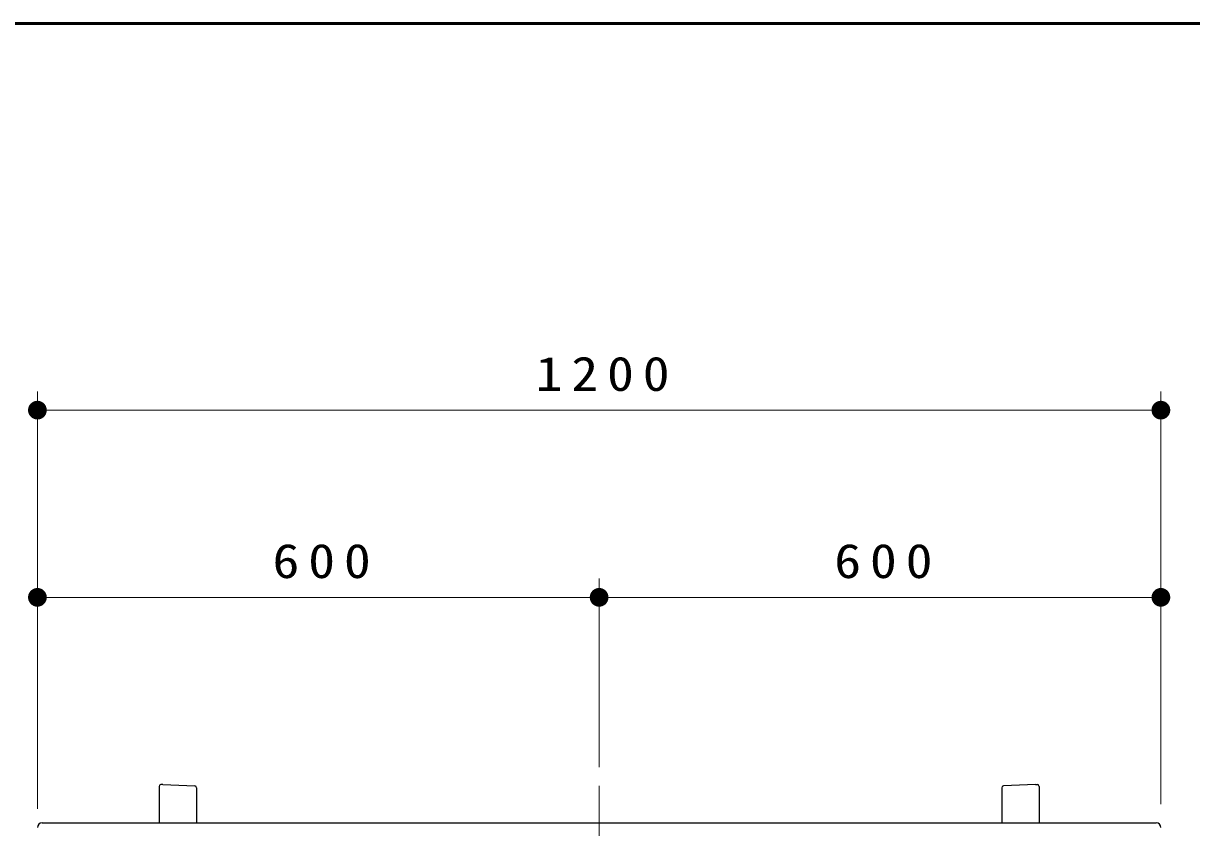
# Model space of a CAD drawing. Units: millimetres on the paper, scale 1:20. Extents: x -365 to 12, y -47 to 257.
# Drawn here: x -284 to -221.6, y 214 to 257 of the extents above; entities that cross this region are included whole.
import ezdxf

# ---------------------------------------------------------------- set-up
doc = ezdxf.new("R2010")
doc.units = ezdxf.units.MM
doc.linetypes.add('USER2', pattern=[6, 3, -1, 1, -1])
doc.layers.add('LY_1', color=4, linetype='Continuous', lineweight=25)
doc.layers.add('LY_2', color=7, linetype='Continuous', lineweight=13)
doc.styles.add('ＭＳ ゴシック', font='')
doc.styles.get('ＭＳ ゴシック').set_extended_font_data('MS Gothic')

# ---------------------------------------------------------------- blocks, each defined once
blk = doc.blocks.new('filled_dot')
at = {"color": 0, "linetype": 'Continuous', "lineweight": -2, "const_width": 1.25}
blk.add_lwpolyline([(-0.625, 0, 1), (0.625, 0, 1)], format="xyb", close=True, dxfattribs=at)

msp = doc.modelspace()

# ---------------------------------------------------------------- linework, layer by layer
at = {"layer": 'LY_1', "color": 7, "lineweight": 13}
for p, q in [((-283.217, 215.284), (-283.217, 237.337)), ((-223.217, 215.284), (-223.217, 237.337)), ((-283.217, 236.337), (-223.217, 236.337)), ((-283.217, 215.034), (-283.217, 227.337)), ((-253.217, 217.26), (-253.217, 227.337)), ((-283.217, 226.337), (-253.217, 226.337)), ((-253.217, 226.337), (-223.217, 226.337))]:
    msp.add_line(p, q, dxfattribs=at)
at = {"layer": 'LY_1'}
for p, q in [((-276.717, 216.233), (-276.717, 214.284)), ((-276.517, 216.338), (-276.621, 216.333)), ((-276.517, 216.338), (-274.813, 216.269)), ((-274.717, 216.169), (-274.717, 214.284)), ((-231.717, 216.169), (-231.717, 214.284)), ((-229.917, 216.338), (-231.621, 216.269)), ((-229.917, 216.338), (-229.813, 216.333)), ((-229.717, 216.233), (-229.717, 214.284)), ((-282.967, 214.284), (-223.467, 214.284))]:
    msp.add_line(p, q, dxfattribs=at)
at = {"layer": 'LY_1', "color": 7, "linetype": 'USER2', "lineweight": 13}
msp.add_line((-253.217, 216.26), (-253.217, 182.222), dxfattribs=at)
at = {"layer": 'LY_1'}
for centre, radius, start, end in [((-276.617, 216.233), 0.1, 92.29061, 180), ((-274.817, 216.169), 0.1, 359.99999, 87.70941), ((-231.617, 216.169), 0.1, 92.29055, 179.99998), ((-229.817, 216.233), 0.1, 359.99996, 87.70936), ((-282.967, 214.034), 0.25, 89.99998, 179.99996), ((-223.467, 214.034), 0.25, 0, 89.99998)]:
    msp.add_arc(centre, radius, start, end, dxfattribs=at)
at = {"layer": 'LY_2', "lineweight": 50}
msp.add_line((0, 257), (-365, 257), dxfattribs=at)

# ---------------------------------------------------------------- block references
at = {"layer": 'LY_1', "color": 7, "lineweight": 13, "xscale": 0.4, "yscale": 0.4}
for p in [(-283.217, 236.337), (-283.217, 226.337), (-253.217, 226.337)]:
    msp.add_blockref('filled_dot', p, dxfattribs=at)
at = {"layer": 'LY_1', "color": 7, "lineweight": 13, "xscale": 0.4, "yscale": 0.4, "rotation": 180}
for p in [(-223.217, 236.337), (-253.217, 226.337), (-223.217, 226.337)]:
    msp.add_blockref('filled_dot', p, dxfattribs=at)

# ---------------------------------------------------------------- texts
at = {"layer": 'LY_1', "color": 7, "char_height": 1.833, "attachment_point": 8, "style": 'ＭＳ ゴシック'}
for s, insert in [('\\T1.33;\\W1.15;1200', (-252.796, 237.337)), ('\\T1.33;\\W1.15;600', (-267.801, 227.337)), ('\\T1.33;\\W1.15;600', (-237.801, 227.337))]:
    msp.add_mtext(s, dxfattribs=dict(at, insert=insert))

doc.saveas('drawing.dxf')
